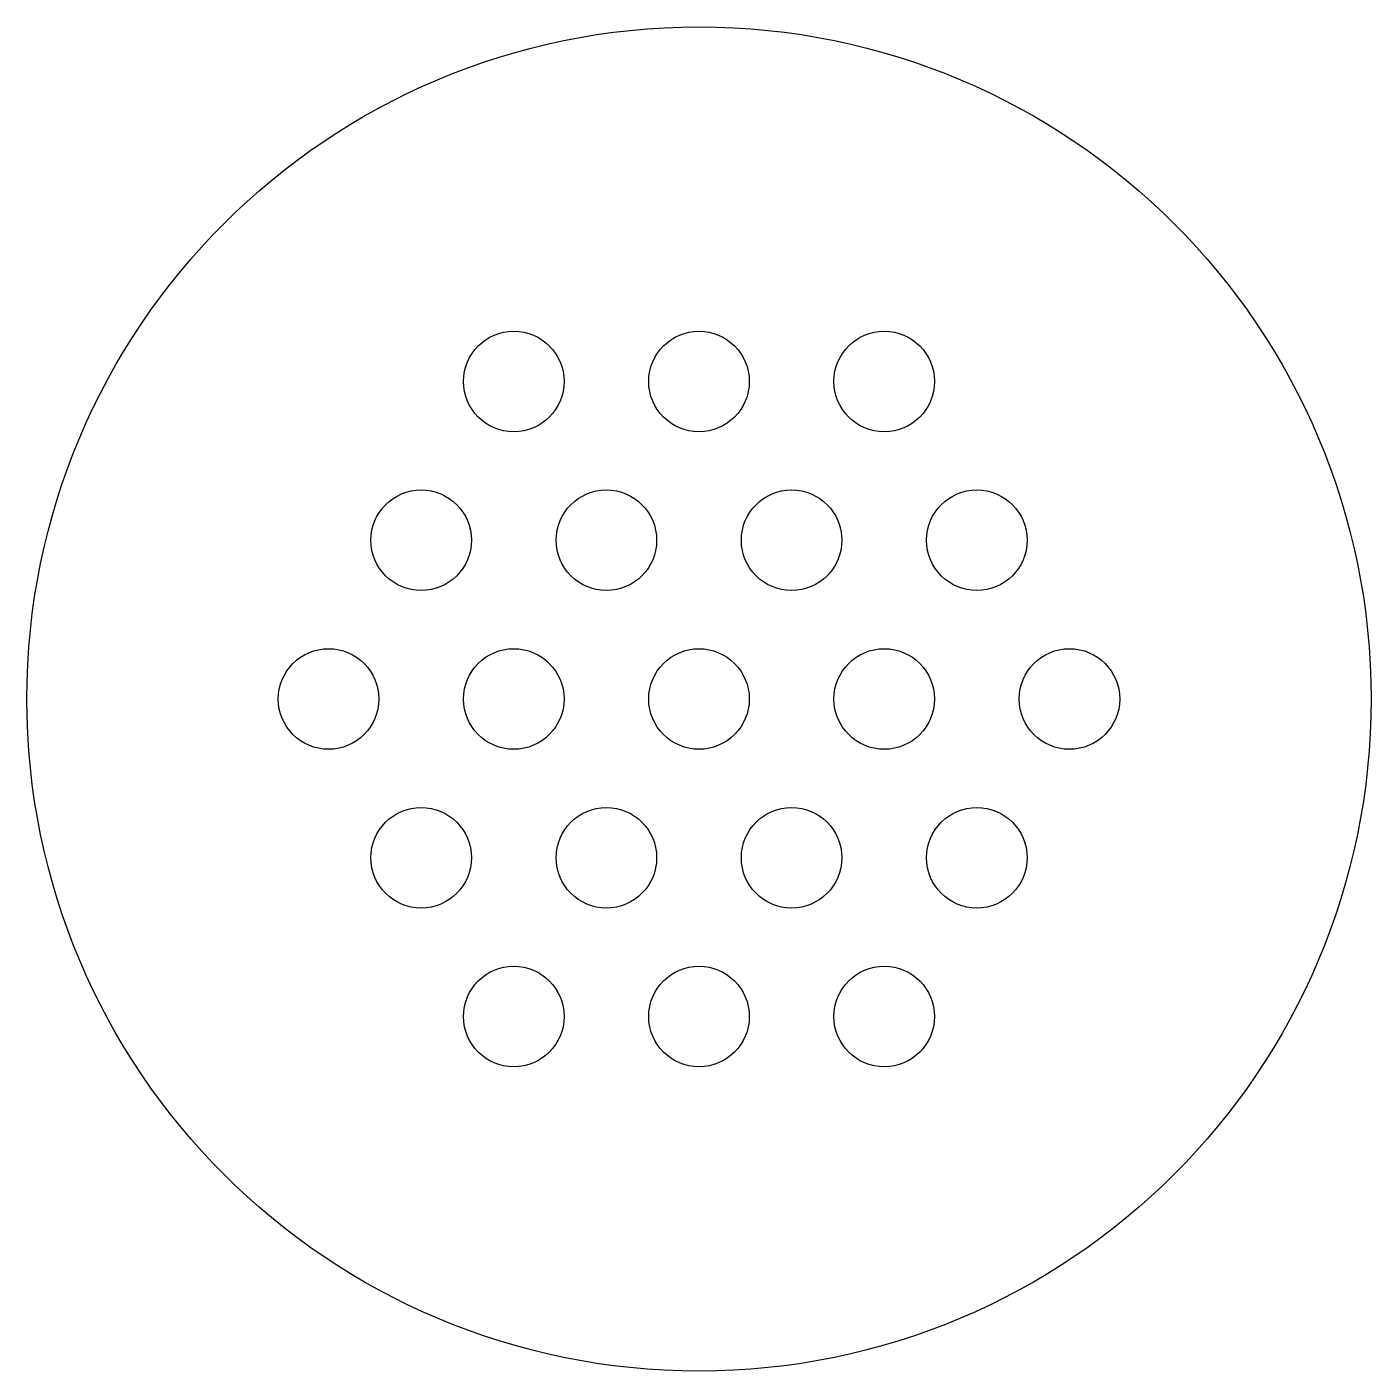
# Model space of a CAD drawing. Extents: x -12.7 to 12.7, y -12.7 to 12.7.
import ezdxf

# ---------------------------------------------------------------- set-up
doc = ezdxf.new("R2010")
doc.units = 0
doc.header["$MEASUREMENT"] = 0
doc.layers.get('0').update_dxf_attribs({"linetype": 'CONTINUOUS'})

# ---------------------------------------------------------------- blocks, each defined once
blk = doc.blocks.new('SKETCH')
at = {"color": 7}
for centre, radius in [((0, 0), 12.7), ((-3.5, 6), 0.95), ((0, 6), 0.95), ((3.5, 6), 0.95), ((-5.25, 3), 0.95), ((-1.75, 3), 0.95), ((1.75, 3), 0.95), ((5.25, 3), 0.95), ((-7, 0), 0.95), ((-3.5, 0), 0.95), ((0, 0), 0.95), ((3.5, 0), 0.95), ((7, 0), 0.95), ((-5.25, -3), 0.95), ((-1.75, -3), 0.95), ((1.75, -3), 0.95), ((5.25, -3), 0.95), ((-3.5, -6), 0.95), ((0, -6), 0.95), ((3.5, -6), 0.95)]:
    blk.add_circle(centre, radius, dxfattribs=at)

msp = doc.modelspace()

# ---------------------------------------------------------------- block references
at = {"color": 7}
msp.add_blockref('SKETCH', (0, 0), dxfattribs=at)

doc.saveas('drawing.dxf')
